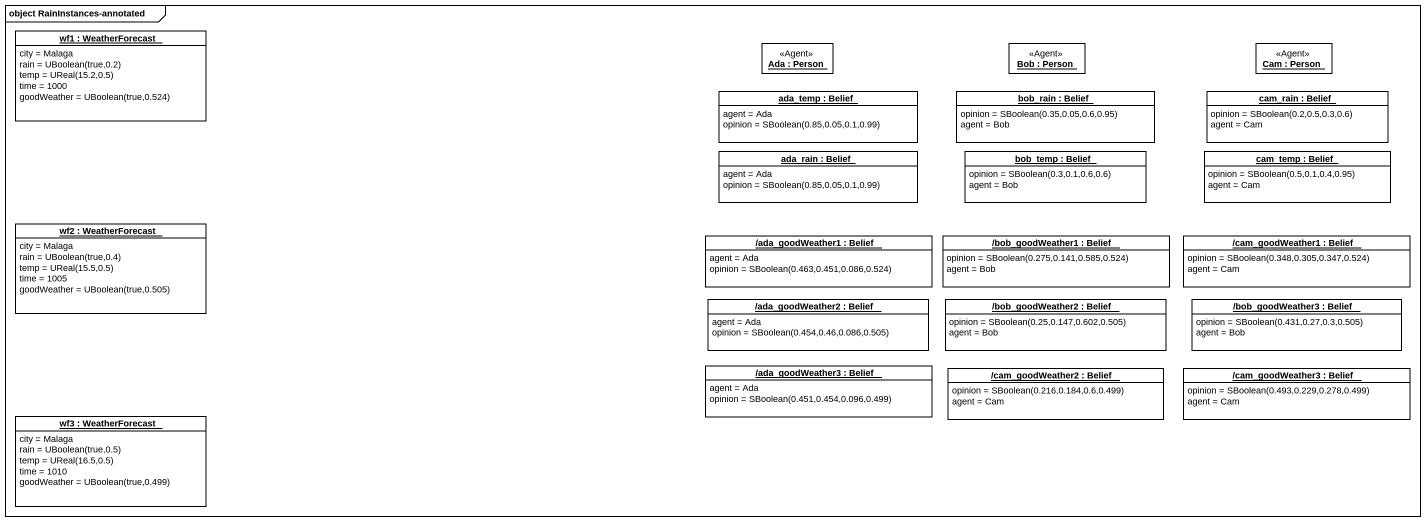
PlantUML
@startuml
mainframe object RainInstances-annotated
hide circle
hide empty members
object "wf1 : WeatherForecast" as wf1 {
  city = Malaga
  rain = UBoolean(true,0.2)
  temp = UReal(15.2,0.5)
  time = 1000
  goodWeather = UBoolean(true,0.524)
}
object "Ada : Person" as Ada <<Agent>>
object "Bob : Person" as Bob <<Agent>>
object "Cam : Person" as Cam <<Agent>>
object "ada_temp : Belief" as ada_temp {
  agent = Ada
  opinion = SBoolean(0.85,0.05,0.1,0.99)
}
object "bob_rain : Belief" as bob_rain {
  opinion = SBoolean(0.35,0.05,0.6,0.95)
  agent = Bob
}
object "cam_rain : Belief" as cam_rain {
  opinion = SBoolean(0.2,0.5,0.3,0.6)
  agent = Cam
}
object "ada_rain : Belief" as ada_rain {
  agent = Ada
  opinion = SBoolean(0.85,0.05,0.1,0.99)
}
object "bob_temp : Belief" as bob_temp {
  opinion = SBoolean(0.3,0.1,0.6,0.6)
  agent = Bob
}
object "cam_temp : Belief" as cam_temp {
  opinion = SBoolean(0.5,0.1,0.4,0.95)
  agent = Cam
}
object "wf2 : WeatherForecast" as wf2 {
  city = Malaga
  rain = UBoolean(true,0.4)
  temp = UReal(15.5,0.5)
  time = 1005
  goodWeather = UBoolean(true,0.505)
}
object "/ada_goodWeather1 : Belief" as ada_goodWeather1 {
  agent = Ada
  opinion = SBoolean(0.463,0.451,0.086,0.524)
}
object "/bob_goodWeather1 : Belief" as bob_goodWeather1 {
  opinion = SBoolean(0.275,0.141,0.585,0.524)
  agent = Bob
}
object "/cam_goodWeather1 : Belief" as cam_goodWeather1 {
  opinion = SBoolean(0.348,0.305,0.347,0.524)
  agent = Cam
}
object "/ada_goodWeather2 : Belief" as ada_goodWeather2 {
  agent = Ada
  opinion = SBoolean(0.454,0.46,0.086,0.505)
}
object "/bob_goodWeather2 : Belief" as bob_goodWeather2 {
  opinion = SBoolean(0.25,0.147,0.602,0.505)
  agent = Bob
}
object "/bob_goodWeather3 : Belief" as bob_goodWeather3 {
  opinion = SBoolean(0.431,0.27,0.3,0.505)
  agent = Bob
}
object "/ada_goodWeather3 : Belief" as ada_goodWeather3 {
  agent = Ada
  opinion = SBoolean(0.451,0.454,0.096,0.499)
}
object "/cam_goodWeather2 : Belief" as cam_goodWeather2 {
  opinion = SBoolean(0.216,0.184,0.6,0.499)
  agent = Cam
}
object "/cam_goodWeather3 : Belief" as cam_goodWeather3 {
  opinion = SBoolean(0.493,0.229,0.278,0.499)
  agent = Cam
}
object "wf3 : WeatherForecast" as wf3 {
  city = Malaga
  rain = UBoolean(true,0.5)
  temp = UReal(16.5,0.5)
  time = 1010
  goodWeather = UBoolean(true,0.499)
}
@enduml
